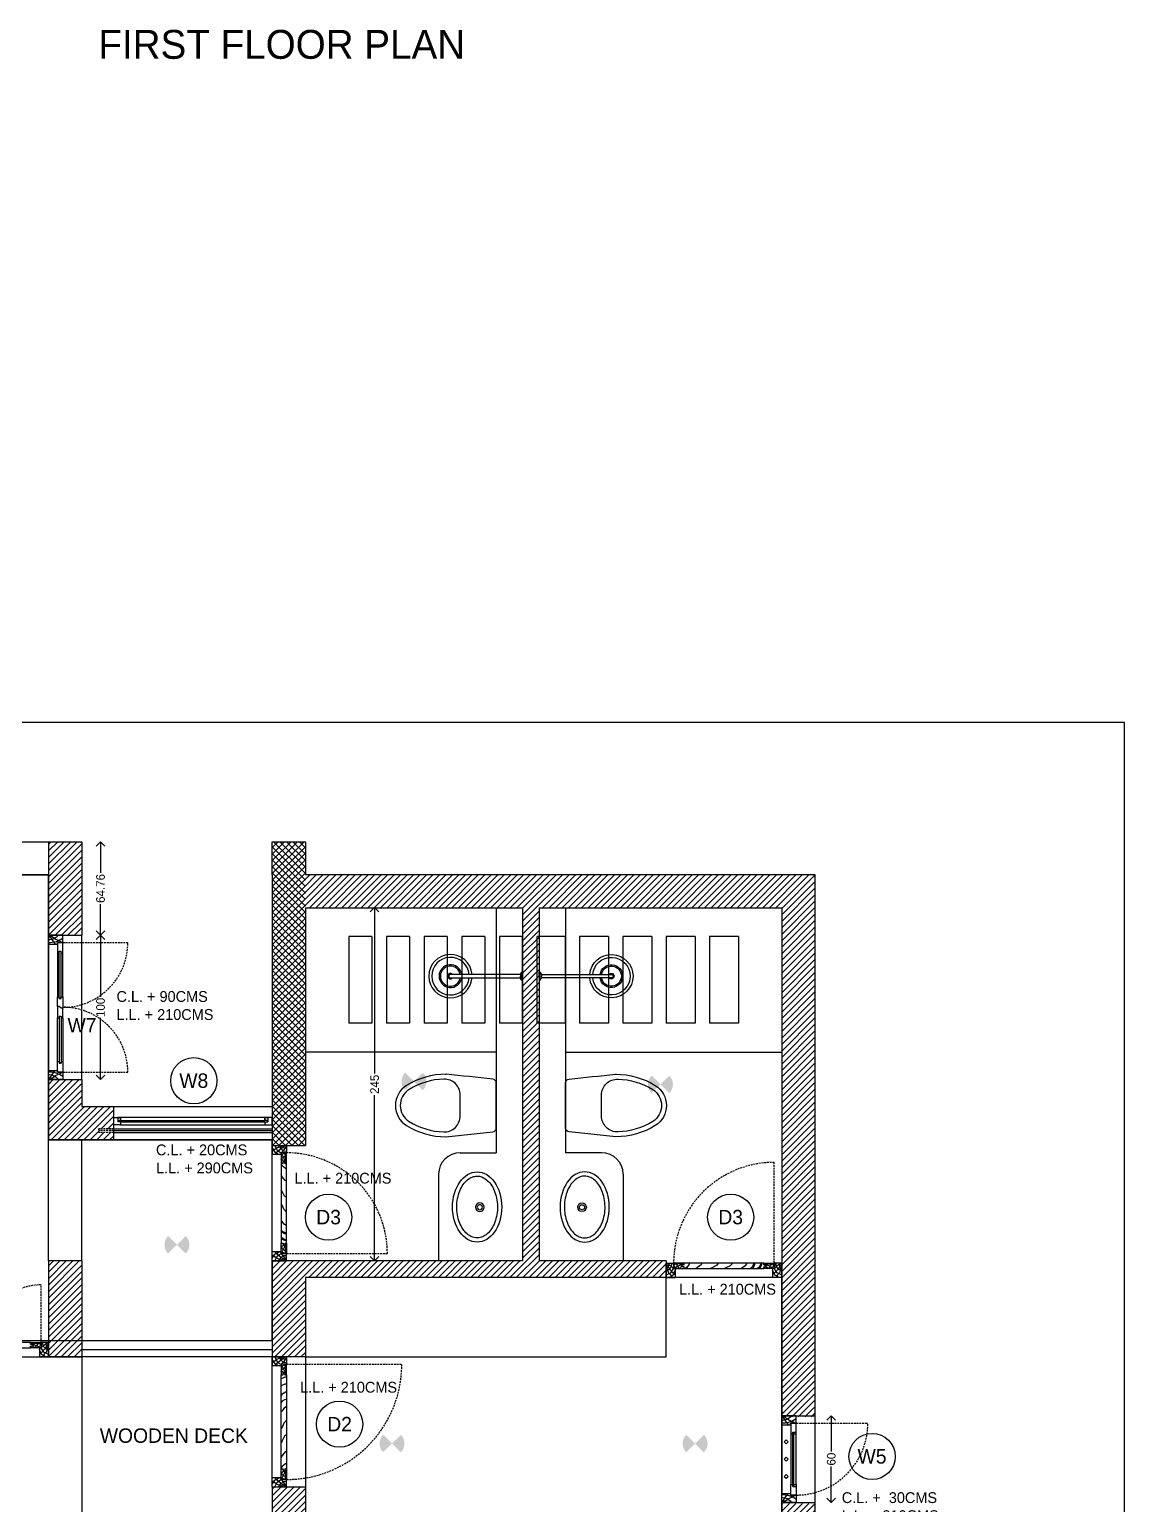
# Model space of a CAD drawing. Header units: metres. Extents: x -16 to 65907, y -5261 to 15511.
# Drawn here: x 18157 to 18916, y 5009 to 6031 of the extents above; entities that cross this region are included whole.
import ezdxf

# ---------------------------------------------------------------- set-up
doc = ezdxf.new("R2010")
doc.units = ezdxf.units.M
doc.header["$PDMODE"] = 67
doc.header["$PDSIZE"] = -5
doc.linetypes.add('DASHED', pattern=[19.05, 12.7, -6.35])
doc.layers.get('0').update_dxf_attribs({"color": 6})
for name, color, linetype in [('BC-CILL', 23, 'Continuous'), ('BC-DIMENSION', 8, 'Continuous'), ('BC-ELEC_FIT', 10, 'Continuous'), ('BC-FURNITURE', 5, 'Continuous'), ('BC-GREYCOLOR', 8, 'Continuous'), ('BC-HATCH', 8, 'Continuous'), ('BC-JOINERY', 93, 'Continuous'), ('BC-PLUMB-FIXTURE', 118, 'Continuous'), ('BC-TEXT', 7, 'Continuous'), ('BC-WALLS', 1, 'Continuous'), ('BC-WHITECOLOR', 7, 'Continuous')]:
    doc.layers.add(name, color=color, linetype=linetype)
doc.layers.get('BC-ELEC_FIT').off()
doc.styles.add('BC-1IN10-3', font='FreeSans.ttf', dxfattribs={"height": 6})
doc.styles.add('BC-1IN50-1', font='FreeSans.ttf', dxfattribs={"height": 10})
doc.styles.get("Standard").update_dxf_attribs({"font": 'FreeSans.ttf'})
doc.dimstyles.new('BC-1IN10-3', dxfattribs={"dimtxt": 6, "dimasz": 6, "dimexe": 0.18, "dimexo": 0.0625, "dimgap": 1, "dimtad": 0, "dimtoh": 1, "dimzin": 12, "dimdsep": 46, "dimtxsty": 'BC-1IN10-3', "dimblk": 'OPEN90', "dimcen": 0.09, "dimse1": 1, "dimse2": 1, "dimclrd": 256, "dimclre": 256, "dimclrt": 7, "dimadec": 0, "dimazin": 0, "dimtfac": 1, "dimtdec": 1, "dimtofl": 0, "dimtmove": 1, "dimatfit": 3, "dimldrblk": 'OPEN90', "dimfxl": 1, "dimtolj": 1, "dimtzin": 0, "dimlwd": -3, "dimarcsym": 0})
pattern_1 = [(45, (-1743.164, 7235.6938), (-2.24506403, 2.24506403), [])]

# ---------------------------------------------------------------- blocks, each defined once
blk = doc.blocks.new('BC-SHOWER')
for p in [(-12, -15), (12, -15)]:
    blk.add_line(p, (0, -15))
for points in [[(0, 0), (-30, 0)], [(0, 0), (30, 0)], [(-30, -4), (0, -4)], [(-28, -5), (0, -5)], [(30, -4), (0, -4)], [(28, -5), (0, -5)]]:
    blk.add_lwpolyline(points)
for points in [[(-30, 0), (-30, -4, 0.347987), (-29, -5), (-28, -5, 0.2725), (-12, -15, 6.671192)], [(30, 0), (30, -4, -0.347987), (29, -5), (28, -5, -0.2725), (12, -15, -6.671192)], [(-12, -15), (-12, -500, 1), (12, -500), (12, -15)]]:
    blk.add_lwpolyline(points, format="xyb")
for radius, start, end in [(150, 94.703, 85.297), (130, 95.4289, 84.5711), (79.1, 100.1897, 79.8103), (69.1, 100.1897, 79.8103), (19.1, 130.087, 49.9128)]:
    blk.add_arc((0, -500), radius, start, end)
blk = doc.blocks.new('BC-WC')
at = {"linetype": 'ByBlock'}
for points in [[(193.3, 400), (461.7, 520.1, -0.384412), (493.6, 509.8), (633.6, 267.3, -0.383904), (626.6, 234.6, -0.001434), (389.3, 62.9, -0.140641), (141, 0, -0.259738), (18, 73.6, -0.259738), (15.8, 216.9, -0.139471)], [(336.3, 332.2), (401.2, 219.9, -0.422961), (362, 81.9, -0.13189), (141.9, 30, -0.259738), (44, 88.6, -0.259738), (42.2, 202.7, -0.13189), (197.1, 367.3, -0.422961)]]:
    blk.add_lwpolyline(points, format="xyb", close=True, dxfattribs=at)
blk.add_arc((374.7, 83.2), 25, 299.83999, 305.7189, dxfattribs=at)
blk = doc.blocks.new('BC-WASH-COUNTER')
for radius in [2.5, 1.47]:
    blk.add_circle((20.09, 15.74), radius)
at = {"extrusion": (0, 0, -1)}
blk.add_ellipse((20.23, 14.18), major_axis=(-20.28, 0), ratio=0.7, start_param=3.141593, end_param=9.424778, dxfattribs=at)
blk.add_open_spline([(38.07, 14.18), (38.07, 13.26), (37.9, 12.33), (37.2, 10.48), (36.67, 9.56), (35.23, 7.8), (34.32, 6.96), (32.19, 5.44), (30.95, 4.77), (28.25, 3.65), (26.77, 3.21), (23.7, 2.6), (22.09, 2.44), (18.88, 2.41), (17.27, 2.54), (14.17, 3.08), (12.68, 3.5), (9.92, 4.56), (8.66, 5.22), (6.45, 6.7), (5.5, 7.53), (3.99, 9.27), (3.41, 10.18), (2.64, 12.03), (2.43, 12.95), (2.35, 14.81), (2.49, 15.74), (3.11, 17.58), (3.6, 18.51), (4.95, 20.28), (5.82, 21.14), (7.89, 22.69), (9.09, 23.39), (11.74, 24.56), (13.19, 25.03), (16.24, 25.69), (17.83, 25.88), (21.04, 25.98), (22.66, 25.88), (25.78, 25.4), (27.29, 25.01), (30.1, 24), (31.39, 23.37), (33.67, 21.93), (34.65, 21.12), (36.25, 19.39), (36.86, 18.48), (37.72, 16.65), (37.97, 15.72), (38.06, 14.59), (38.07, 14.39), (38.07, 14.18)], degree=3, knots=[0, 0, 0, 0, 0.25944, 0.25944, 0.518879, 0.518879, 0.778319, 0.778319, 1.037759, 1.037759, 1.297198, 1.297198, 1.556638, 1.556638, 1.816078, 1.816078, 2.075517, 2.075517, 2.334957, 2.334957, 2.594397, 2.594397, 2.853836, 2.853836, 3.113276, 3.113276, 3.372716, 3.372716, 3.632155, 3.632155, 3.891595, 3.891595, 4.151035, 4.151035, 4.410474, 4.410474, 4.669914, 4.669914, 4.929354, 4.929354, 5.188793, 5.188793, 5.448233, 5.448233, 5.707673, 5.707673, 5.967112, 5.967112, 6.226552, 6.226552, 6.283185, 6.283185, 6.283185, 6.283185])
blk = doc.blocks.new('BC-JN-FRAME-SIDE')
at = {"layer": 'BC-HATCH'}
for points in [[(0, -3.9), (-1.1, -2.3), (-2.7, -0.1), (-4.2, 3), (-5, 4.5)], [(0, -5), (-1.6, -3.7), (-4.4, -1.8), (-5.8, -0.7), (-6.2, -0.7)]]:
    blk.add_lwpolyline(points, dxfattribs=at)
for centre, radius, start, end in [((10.7, -4.4), 15.9, 143.8447, 182.1637), ((6, -5.2), 9.31, 129.9112, 178.7469), ((2.6, -5.7), 4.3, 128.027, 170.1852)]:
    blk.add_arc(centre, radius, start, end, dxfattribs=at)
at = {"layer": 'BC-JOINERY'}
for p, q in [((-6.2, -5), (-6.2, 1.2)), ((-6.2, 1.2), (-5, 1.2)), ((-5, 1.2), (-5, 5)), ((-5, 5), (0, 5)), ((0, 5), (0, -5)), ((0, -5), (-6.2, -5))]:
    blk.add_line(p, q, dxfattribs=at)
blk = doc.blocks.new('_OPEN90')
at = {"color": 0, "linetype": 'ByBlock'}
for p, q in [((0, 0), (-1, 0)), ((-0.5, 0.5), (0, 0)), ((0, 0), (-0.5, -0.5))]:
    blk.add_line(p, q, dxfattribs=at)
blk = doc.blocks.new('*D1788')
at = {"layer": 'BC-DIMENSION', "linetype": 'Continuous', "lineweight": -3}
for p, q in [((18206.3, 5462.2), (18206.3, 5446.6)), ((18206.3, 5409.4), (18206.3, 5425))]:
    blk.add_line(p, q, dxfattribs=at)
at = {"layer": 'Defpoints', "color": 0}
for p in [(18193.2, 5468.2), (18206.3, 5468.2), (18193.2, 5403.4)]:
    blk.add_point(p, dxfattribs=at)
at = {"layer": 'BC-DIMENSION', "lineweight": -3, "xscale": 6, "yscale": 6, "zscale": 6}
for p, rotation in [((18206.3, 5468.2), 90), ((18206.3, 5403.4), 270)]:
    blk.add_blockref('_OPEN90', p, dxfattribs=dict(at, rotation=rotation))
at = {"layer": 'BC-DIMENSION', "color": 7, "insert": (18206.3, 5435.8), "char_height": 6, "attachment_point": 5, "rotation": 90, "style": 'BC-1IN10-3'}
blk.add_mtext('\\A1;64.76', dxfattribs=at)
blk = doc.blocks.new('*D1789')
at = {"layer": 'BC-DIMENSION', "linetype": 'Continuous', "lineweight": -3}
for p, q in [((18206.3, 5397.4), (18206.3, 5360.7)), ((18206.3, 5309.4), (18206.3, 5346.2))]:
    blk.add_line(p, q, dxfattribs=at)
at = {"layer": 'Defpoints', "color": 0}
for p in [(18193.2, 5403.4), (18193.2, 5303.4), (18206.3, 5303.4)]:
    blk.add_point(p, dxfattribs=at)
at = {"layer": 'BC-DIMENSION', "lineweight": -3, "xscale": 6, "yscale": 6, "zscale": 6}
for p, rotation in [((18206.3, 5403.4), 90), ((18206.3, 5303.4), 270)]:
    blk.add_blockref('_OPEN90', p, dxfattribs=dict(at, rotation=rotation))
at = {"layer": 'BC-DIMENSION', "color": 7, "insert": (18206.3, 5353.4), "char_height": 6, "attachment_point": 5, "rotation": 90, "style": 'BC-1IN10-3'}
blk.add_mtext('\\A1;100', dxfattribs=at)
blk = doc.blocks.new('*D1794')
at = {"layer": 'BC-DIMENSION', "linetype": 'Continuous', "lineweight": -3}
for p, q in [((18396.2, 5416.5), (18396.2, 5307.7)), ((18396.2, 5183.8), (18396.2, 5292.6))]:
    blk.add_line(p, q, dxfattribs=at)
at = {"layer": 'Defpoints', "color": 0}
for p in [(18396.2, 5422.5), (18498.7, 5422.5), (18498.7, 5177.8)]:
    blk.add_point(p, dxfattribs=at)
at = {"layer": 'BC-DIMENSION', "lineweight": -3, "xscale": 6, "yscale": 6, "zscale": 6}
for p, rotation in [((18396.2, 5422.5), 90), ((18396.2, 5177.8), 270)]:
    blk.add_blockref('_OPEN90', p, dxfattribs=dict(at, rotation=rotation))
at = {"layer": 'BC-DIMENSION', "color": 7, "insert": (18396.2, 5300.1), "char_height": 6, "attachment_point": 5, "rotation": 90, "style": 'BC-1IN10-3'}
blk.add_mtext('\\A1;{245}', dxfattribs=at)
blk = doc.blocks.new('*D1802')
at = {"layer": 'BC-DIMENSION', "linetype": 'Continuous', "lineweight": -3}
for p, q in [((18712.6, 5064.5), (18712.6, 5045.7)), ((18712.6, 5016.5), (18712.6, 5035.3))]:
    blk.add_line(p, q, dxfattribs=at)
at = {"layer": 'Defpoints', "color": 0}
for p in [(18701.2, 5070.5), (18712.6, 5070.5), (18701.2, 5010.5)]:
    blk.add_point(p, dxfattribs=at)
at = {"layer": 'BC-DIMENSION', "lineweight": -3, "xscale": 6, "yscale": 6, "zscale": 6}
for p, rotation in [((18712.6, 5070.5), 90), ((18712.6, 5010.5), 270)]:
    blk.add_blockref('_OPEN90', p, dxfattribs=dict(at, rotation=rotation))
at = {"layer": 'BC-DIMENSION', "color": 7, "insert": (18712.6, 5040.5), "char_height": 6, "attachment_point": 5, "rotation": 90, "style": 'BC-1IN10-3'}
blk.add_mtext('\\A1;60', dxfattribs=at)
blk = doc.blocks.new('ele_ceiling_box')
at = {"layer": 'BC-WALLS'}
h = blk.add_hatch(color=256, dxfattribs=at)
edge = h.paths.add_edge_path()
edge.add_ellipse((0, 0), major_axis=(-6.11, 6.11), ratio=1, start_angle=179.7537, end_angle=269.2233)
edge.add_line((6.2, 6), (0, 0))
edge.add_line((0, 0), (6.1, -6.1))
edge = h.paths.add_edge_path()
edge.add_line((0, 0), (-6.1, 6.1))
edge.add_ellipse((0, 0), major_axis=(-6.11, 6.11), ratio=1, start_angle=359.7537, end_angle=449.2233)
edge.add_line((-6.2, -6), (0, 0))

msp = doc.modelspace()

# ---------------------------------------------------------------- hatches: boundary and pattern name
at = {"layer": 'BC-DIMENSION', "linetype": 'Continuous'}
h = msp.add_hatch(dxfattribs=at)
h.set_pattern_fill('ANSI31', color=256, style=0)
h.set_pattern_definition(pattern_1)
h.paths.add_polyline_path([(18701.213, 5069.766), (18701.213, 5445.478), (18348.213, 5445.478), (18348.213, 5422.478), (18498.713, 5422.478), (18498.713, 5177.766), (18325.213, 5177.766), (18325.213, 5111.266), (18348.213, 5111.266), (18348.213, 5166.266), (18598.213, 5166.266), (18598.213, 5177.766), (18510.213, 5177.766), (18510.213, 5422.478), (18678.213, 5422.478), (18678.213, 5069.766)])
h.paths.add_polyline_path([(18193.213, 5403.429), (18193.213, 5468.193), (18170.213, 5468.193), (18170.213, 5403.429), (18171.344, 5403.429), (18172.866, 5403.429), (18177.153, 5403.429), (18180.213, 5403.429)])
h.paths.add_polyline_path([(18215.213, 5269.363), (18215.213, 5284.666), (18193.213, 5284.666), (18193.213, 5303.429), (18170.213, 5303.429), (18170.213, 5261.666), (18215.213, 5261.666), (18215.213, 5266.676), (18205.213, 5266.676), (18205.213, 5269.363)])
h.paths.add_polyline_path([(18193.213, 5111.266), (18193.213, 5177.766), (18170.213, 5177.766), (18170.213, 5111.266)])
h.paths.add_polyline_path([(17862.213, 5122.766), (17862.213, 5177.766), (17862.213, 5303.429), (17839.213, 5303.429), (17839.213, 5111.266), (17862.213, 5111.266), (18079.27, 5111.266), (18079.27, 5122.766)])
h.paths.add_polyline_path([(17862.213, 5403.429), (17862.213, 5468.193), (17839.213, 5468.193), (17839.213, 5403.429)])
h = msp.add_hatch(dxfattribs=at)
h.set_pattern_fill('ANSI37', color=256, style=0)
h.set_pattern_definition([(45, (-1743.164, 7235.6938), (-2.24506403, 2.24506403), []), (135, (-1743.164, 7235.6938), (-2.24506403, -2.24506403), [])])
h.paths.add_polyline_path([(18348.213, 5257.766), (18348.213, 5468.193), (18325.213, 5468.193), (18325.213, 5257.766)])
h = msp.add_hatch(dxfattribs=at)
h.set_pattern_fill('ANSI31', color=256, style=0)
h.set_pattern_definition(pattern_1)
h.paths.add_polyline_path([(18701.213, 4694.646), (18701.213, 5009.766), (18688.213, 5009.766), (18685.153, 5009.766), (18680.866, 5009.766), (18679.344, 5009.766), (18678.213, 5009.766), (18678.213, 4694.646)])
h.paths.add_polyline_path([(18574.213, 4567.637), (18574.213, 4590.637), (18348.213, 4590.637), (18348.213, 5021.266), (18325.213, 5021.266), (18325.213, 4757.066), (18325.213, 4590.637), (18315.213, 4590.637), (18315.213, 4580.637), (18325.213, 4580.637), (18325.213, 4567.637)])
h.paths.add_polyline_path([(18225.213, 4580.637), (18225.213, 4590.637), (18044.213, 4590.637), (18044.213, 4567.637), (18215.213, 4567.637), (18215.213, 4580.637)])
h.paths.add_polyline_path([(18193.213, 4734.066), (18193.213, 4757.066), (18051.312, 4757.066), (18051.326, 4734.066)])
h.paths.add_polyline_path([(17862.213, 4857.066), (17862.213, 5011.266), (17849.213, 5011.266), (17846.153, 5011.266), (17841.866, 5011.266), (17840.344, 5011.266), (17839.213, 5011.266), (17839.213, 4857.066), (17842.274, 4857.066), (17846.561, 4857.066), (17848.083, 4857.066), (17849.213, 4857.066)])
h.paths.add_polyline_path([(17862.213, 4722.637), (17862.213, 4757.066), (17839.213, 4757.066), (17839.213, 4722.637)])

# ---------------------------------------------------------------- linework, layer by layer
for p, q in [((18480.496, 5422.478), (18480.496, 5252.766)), ((18528.43, 5422.478), (18528.43, 5252.766)), ((18480.496, 5322.478), (18348.213, 5322.478)), ((18528.43, 5322.478), (18678.213, 5322.478)), ((18455.496, 5252.766), (18480.496, 5252.766)), ((18553.43, 5252.766), (18528.43, 5252.766)), ((18440.496, 5237.766), (18440.496, 5177.766)), ((18568.43, 5237.766), (18568.43, 5177.766)), ((18348.213, 5177.766), (18348.213, 5177.766))]:
    msp.add_line(p, q)
for centre, start, end in [((18455.496, 5237.766), 90, 180), ((18553.43, 5237.766), 0, 90)]:
    msp.add_arc(centre, 15, start, end)
at = {"layer": 'BC-CILL'}
for p, q in [((17862.213, 5468.193), (18170.213, 5468.193)), ((17862.213, 5445.193), (18170.213, 5445.193)), ((18170.213, 5398.629), (18170.213, 5308.329)), ((18193.213, 5303.429), (18193.213, 5403.429)), ((18215.213, 5284.666), (18325.213, 5284.666)), ((18170.213, 5177.766), (18170.213, 5261.666)), ((18193.213, 5177.766), (18193.213, 5261.666)), ((18325.213, 5111.266), (18193.213, 5111.266))]:
    msp.add_line(p, q, dxfattribs=at)
at = {"layer": 'BC-CILL', "linetype": 'Continuous'}
msp.add_line((18701.213, 5070.476), (18701.213, 5010.476), dxfattribs=at)
at = {"layer": 'BC-FURNITURE'}
for p, q in [((18598.213, 5111.266), (18598.213, 5166.266)), ((18348.213, 5111.266), (18598.213, 5111.266))]:
    msp.add_line(p, q, dxfattribs=at)
at = {"layer": 'BC-GREYCOLOR', "linetype": 'DASHED', "ltscale": 0.1}
for p, q in [((18180.213, 5398.429), (18225.202, 5398.429)), ((18180.213, 5308.529), (18225.202, 5308.529)), ((18215.213, 5269.363), (18205.213, 5269.363)), ((18205.213, 5266.676), (18205.213, 5269.363)), ((18215.213, 5268.02), (18205.213, 5268.02)), ((18215.213, 5266.676), (18205.213, 5266.676)), ((18673.113, 5176.266), (18673.113, 5246.066)), ((18335.213, 5182.866), (18405.013, 5182.866)), ((18165.113, 5121.266), (18165.113, 5161.166)), ((18335.213, 5106.166), (18415.013, 5106.166)), ((18688.213, 5065.276), (18737.923, 5065.276))]:
    msp.add_line(p, q, dxfattribs=at)
at = {"layer": 'BC-GREYCOLOR', "ltscale": 0.1}
for p, q in [((18320.213, 5277.02), (18220.213, 5277.02)), ((18220.213, 5272.02), (18320.213, 5272.02))]:
    msp.add_line(p, q, dxfattribs=at)
at = {"layer": 'BC-GREYCOLOR', "linetype": 'DASHED', "ltscale": 0.1}
for centre, radius, start, end in [((18180.213, 5398.429), 44.989, 270, 0), ((18180.213, 5308.529), 44.989, 0, 90), ((18335.213, 5182.866), 69.8, 0, 93.079694), ((18673.113, 5176.266), 69.8, 90, 183.079694), ((18165.113, 5121.266), 39.9, 90, 180), ((18335.213, 5106.166), 79.8, 267.306537, 0), ((18688.228, 5065.269), 49.695, 265.654743, 0.007638)]:
    msp.add_arc(centre, radius, start, end, dxfattribs=at)
at = {"layer": 'BC-HATCH'}
for p, q in [((18378.213, 5402.478), (18378.213, 5342.478)), ((18394.313, 5402.478), (18378.213, 5402.478)), ((18394.313, 5402.478), (18394.313, 5342.478)), ((18404.313, 5402.478), (18404.313, 5342.478)), ((18420.413, 5402.478), (18404.313, 5402.478)), ((18420.413, 5402.478), (18420.413, 5342.478)), ((18430.413, 5402.478), (18430.413, 5342.478)), ((18446.513, 5402.478), (18430.413, 5402.478)), ((18446.513, 5402.478), (18446.513, 5342.478)), ((18456.513, 5402.478), (18456.513, 5342.478)), ((18472.613, 5402.478), (18456.513, 5402.478)), ((18472.613, 5402.478), (18472.613, 5342.478)), ((18482.613, 5402.478), (18482.613, 5342.478)), ((18498.713, 5402.478), (18482.613, 5402.478)), ((18498.713, 5342.478), (18498.713, 5402.478)), ((18508.713, 5342.478), (18508.713, 5402.478)), ((18528.213, 5402.478), (18508.713, 5402.478)), ((18528.213, 5402.478), (18528.213, 5342.478)), ((18538.213, 5402.478), (18538.213, 5342.478)), ((18558.213, 5402.478), (18538.213, 5402.478)), ((18558.213, 5402.478), (18558.213, 5342.478)), ((18568.213, 5402.478), (18568.213, 5342.478)), ((18588.213, 5402.478), (18568.213, 5402.478)), ((18588.213, 5402.478), (18588.213, 5342.478)), ((18598.213, 5402.478), (18598.213, 5342.478)), ((18618.213, 5402.478), (18598.213, 5402.478)), ((18618.213, 5402.478), (18618.213, 5342.478)), ((18648.213, 5402.478), (18628.213, 5402.478)), ((18628.213, 5402.478), (18628.213, 5342.478)), ((18648.213, 5402.478), (18648.213, 5342.478)), ((18394.313, 5342.478), (18378.213, 5342.478)), ((18420.413, 5342.478), (18404.313, 5342.478)), ((18446.513, 5342.478), (18430.413, 5342.478)), ((18472.613, 5342.478), (18456.513, 5342.478)), ((18498.713, 5342.478), (18482.613, 5342.478)), ((18528.213, 5342.478), (18508.713, 5342.478)), ((18558.213, 5342.478), (18538.213, 5342.478)), ((18588.213, 5342.478), (18568.213, 5342.478)), ((18618.213, 5342.478), (18598.213, 5342.478)), ((18648.213, 5342.478), (18628.213, 5342.478))]:
    msp.add_line(p, q, dxfattribs=at)
for points in [[(18332.283, 5257.766), (18331.627, 5257.288), (18328.56, 5256.183), (18327.04, 5254.884), (18325.88, 5254.111), (18325.213, 5253.865)], [(18325.213, 5255.975), (18325.465, 5255.575), (18326.957, 5253.033), (18328.311, 5252.564), (18329.412, 5251.845), (18330.266, 5251.516)], [(18326.935, 5257.766), (18327.814, 5256.266), (18328.56, 5254.553), (18330.273, 5253.337), (18331.413, 5252.766)], [(18334.286, 5257.766), (18333.505, 5257.04), (18330.66, 5254.967), (18328.007, 5252.674), (18327.283, 5251.516)], [(18329.897, 5257.766), (18330.079, 5257.15), (18331.319, 5255.448), (18332.708, 5254.078), (18334.694, 5253.917), (18335.213, 5253.766)], [(18335.213, 5257.482), (18334.638, 5256.736), (18333.284, 5254.663), (18331.413, 5252.766), (18331.161, 5251.516)], [(18335.213, 5255.927), (18334.611, 5255.852), (18333.284, 5256.211), (18332.041, 5256.598), (18331.463, 5257.766)], [(18331.463, 5250.956), (18331.966, 5251.443), (18333.281, 5252.207), (18334.695, 5252.666)], [(18335.213, 5246.675), (18334.936, 5247.327), (18334.54, 5249.703), (18334.286, 5251.981), (18333.965, 5252.666)], [(18335.213, 5245.564), (18334.597, 5246.548), (18333.451, 5248.529), (18332.376, 5250.821), (18331.463, 5251.66)], [(18331.463, 5247.782), (18331.994, 5249.01), (18333.607, 5250.128), (18334.526, 5250.679), (18335.213, 5250.864)], [(18333.273, 5246.616), (18332.418, 5247.581), (18331.463, 5248.184)], [(18335.213, 5241.539), (18334.549, 5241.794), (18332.175, 5243.564), (18331.463, 5244.521)], [(18332.442, 5245.366), (18332.713, 5245.894)], [(18333.084, 5246.616), (18333.239, 5246.916), (18334.738, 5248.119), (18335.213, 5248.284)], [(18335.213, 5246.379), (18334.455, 5246.025), (18333.963, 5245.401)], [(18334.421, 5245.366), (18333.963, 5245.851)], [(18335.213, 5233.089), (18334.118, 5233.548), (18332.304, 5235.75), (18331.463, 5237.432)], [(18335.213, 5221.698), (18333.729, 5222.755), (18332.218, 5225.777), (18331.463, 5226.973)], [(18335.213, 5211.652), (18333.384, 5213.56), (18332.261, 5216.021), (18331.463, 5217.357)], [(18335.213, 5201.985), (18333.427, 5203.155), (18331.786, 5205.271), (18331.463, 5205.883)], [(18335.213, 5197.317), (18333.767, 5197.575), (18332.137, 5198.459), (18331.463, 5199.428)], [(18335.213, 5196.533), (18333.905, 5196.651), (18331.971, 5197.618), (18331.463, 5198.038)], [(18335.213, 5191.904), (18334.463, 5192.147), (18332.218, 5193.485), (18331.463, 5194.917)], [(18335.213, 5191.671), (18333.863, 5191.823), (18331.463, 5192.836)], [(18325.213, 5179.556), (18325.465, 5179.956), (18326.957, 5182.498), (18328.311, 5182.967), (18329.412, 5183.687), (18330.266, 5184.016)], [(18332.283, 5177.766), (18331.627, 5178.243), (18328.56, 5179.348), (18327.04, 5180.647), (18325.88, 5181.42), (18325.213, 5181.666)], [(18326.935, 5177.766), (18327.814, 5179.265), (18328.56, 5180.978), (18330.273, 5182.194), (18331.413, 5182.766)], [(18334.286, 5177.766), (18333.505, 5178.491), (18330.66, 5180.564), (18328.007, 5182.857), (18327.283, 5184.016)], [(18329.897, 5177.766), (18330.079, 5178.381), (18331.319, 5180.083), (18332.708, 5181.453), (18334.694, 5181.614), (18335.213, 5181.765)], [(18335.213, 5178.049), (18334.638, 5178.795), (18333.284, 5180.868), (18331.413, 5182.766), (18331.161, 5184.016)], [(18335.213, 5189.967), (18334.597, 5188.983), (18333.451, 5187.002), (18332.376, 5184.71), (18331.463, 5183.871)], [(18333.273, 5188.916), (18332.418, 5187.95), (18331.463, 5187.347)], [(18331.463, 5187.749), (18331.994, 5186.521), (18333.607, 5185.403), (18334.526, 5184.852), (18335.213, 5184.667)], [(18331.463, 5184.575), (18331.966, 5184.088), (18333.281, 5183.324), (18334.695, 5182.866)], [(18332.442, 5190.166), (18332.713, 5189.638)], [(18333.084, 5188.916), (18333.239, 5188.615), (18334.738, 5187.412), (18335.213, 5187.247)], [(18334.421, 5190.166), (18333.963, 5189.68)], [(18335.213, 5189.152), (18334.455, 5189.506), (18333.963, 5190.13)], [(18335.213, 5188.856), (18334.936, 5188.204), (18334.54, 5185.828), (18334.286, 5183.55), (18333.965, 5182.866)], [(18335.213, 5179.604), (18334.611, 5179.68), (18333.284, 5179.32), (18332.041, 5178.934), (18331.463, 5177.766)], [(18600.052, 5176.266), (18600.127, 5175.663), (18599.768, 5174.337), (18599.381, 5173.093), (18598.213, 5172.516)], [(18598.213, 5170.949), (18598.829, 5171.132), (18600.531, 5172.371), (18601.9, 5173.76), (18602.061, 5175.746), (18602.213, 5176.266)], [(18598.213, 5175.338), (18598.939, 5174.558), (18601.011, 5171.712), (18603.305, 5169.059), (18604.463, 5168.335)], [(18598.213, 5173.335), (18598.691, 5172.679), (18599.796, 5169.612), (18601.094, 5168.092), (18601.868, 5166.932), (18602.113, 5166.266)], [(18598.213, 5167.988), (18599.713, 5168.866), (18601.426, 5169.612), (18602.642, 5171.325), (18603.213, 5172.466)], [(18598.496, 5176.266), (18599.243, 5175.691), (18601.315, 5174.337), (18603.213, 5172.466), (18604.463, 5172.213)], [(18600.004, 5166.266), (18600.404, 5166.517), (18602.946, 5168.009), (18603.415, 5169.363), (18604.134, 5170.465), (18604.463, 5171.318)], [(18609.304, 5176.266), (18608.652, 5175.989), (18606.276, 5175.593), (18603.998, 5175.338), (18603.313, 5175.017)], [(18605.023, 5172.516), (18604.536, 5173.018), (18603.772, 5174.334), (18603.313, 5175.748)], [(18610.415, 5176.266), (18609.43, 5175.649), (18607.45, 5174.503), (18605.158, 5173.428), (18604.318, 5172.516)], [(18608.197, 5172.516), (18606.969, 5173.046), (18605.851, 5174.659), (18605.299, 5175.578), (18605.115, 5176.266)], [(18609.363, 5174.137), (18609.062, 5174.291), (18607.86, 5175.791), (18607.694, 5176.266)], [(18609.363, 5174.325), (18608.398, 5173.471), (18607.795, 5172.516)], [(18609.6, 5176.266), (18609.954, 5175.508), (18610.578, 5175.016)], [(18610.613, 5173.494), (18610.085, 5173.766)], [(18610.613, 5175.473), (18610.127, 5175.016)], [(18614.44, 5176.266), (18614.185, 5175.602), (18612.415, 5173.227), (18611.458, 5172.516)], [(18622.89, 5176.266), (18622.43, 5175.17), (18620.229, 5173.357), (18618.546, 5172.516)], [(18634.281, 5176.266), (18633.223, 5174.781), (18630.201, 5173.27), (18629.006, 5172.516)], [(18644.327, 5176.266), (18642.419, 5174.436), (18639.958, 5173.314), (18638.622, 5172.516)], [(18653.994, 5176.266), (18652.823, 5174.479), (18650.708, 5172.839), (18650.096, 5172.516)], [(18658.662, 5176.266), (18658.404, 5174.819), (18657.52, 5173.189), (18656.55, 5172.516)], [(18659.446, 5176.266), (18659.327, 5174.958), (18658.36, 5173.023), (18657.941, 5172.516)], [(18664.075, 5176.266), (18663.832, 5175.515), (18662.494, 5173.27), (18661.062, 5172.516)], [(18664.308, 5176.266), (18664.156, 5174.916), (18663.143, 5172.516)], [(18665.813, 5175.473), (18666.299, 5175.016)], [(18665.813, 5173.494), (18666.341, 5173.766)], [(18666.826, 5176.266), (18666.473, 5175.508), (18665.849, 5175.016)], [(18666.012, 5176.266), (18666.996, 5175.649), (18668.977, 5174.503), (18671.268, 5173.428), (18672.108, 5172.516)], [(18667.063, 5174.137), (18667.364, 5174.291), (18668.566, 5175.791), (18668.732, 5176.266)], [(18667.063, 5174.325), (18668.029, 5173.471), (18668.631, 5172.516)], [(18667.123, 5176.266), (18667.774, 5175.989), (18670.151, 5175.593), (18672.428, 5175.338), (18673.113, 5175.017)], [(18668.229, 5172.516), (18669.458, 5173.046), (18670.575, 5174.659), (18671.127, 5175.578), (18671.311, 5176.266)], [(18671.403, 5172.516), (18671.891, 5173.018), (18672.655, 5174.334), (18673.113, 5175.748)], [(18677.93, 5176.266), (18677.183, 5175.691), (18675.111, 5174.337), (18673.213, 5172.466), (18671.963, 5172.213)], [(18678.213, 5175.338), (18677.487, 5174.558), (18675.415, 5171.712), (18673.122, 5169.059), (18671.963, 5168.335)], [(18676.423, 5166.266), (18676.023, 5166.517), (18673.481, 5168.009), (18673.011, 5169.363), (18672.292, 5170.465), (18671.963, 5171.318)], [(18678.213, 5167.988), (18676.714, 5168.866), (18675.001, 5169.612), (18673.785, 5171.325), (18673.213, 5172.466)], [(18678.213, 5170.949), (18677.598, 5171.132), (18675.895, 5172.371), (18674.526, 5173.76), (18674.365, 5175.746), (18674.214, 5176.266)], [(18678.213, 5173.335), (18677.736, 5172.679), (18676.631, 5169.612), (18675.332, 5168.092), (18674.559, 5166.932), (18674.313, 5166.266)], [(18676.375, 5176.266), (18676.299, 5175.663), (18676.658, 5174.337), (18677.045, 5173.093), (18678.213, 5172.516)], [(18157.813, 5120.473), (18158.299, 5120.016)], [(18158.826, 5121.266), (18158.473, 5120.508), (18157.849, 5120.016)], [(18158.012, 5121.266), (18158.996, 5120.649), (18160.977, 5119.503), (18163.268, 5118.428), (18164.108, 5117.516)], [(18159.063, 5119.137), (18159.364, 5119.291), (18160.566, 5120.791), (18160.732, 5121.266)], [(18159.063, 5119.325), (18160.029, 5118.471), (18160.631, 5117.516)], [(18159.123, 5121.266), (18159.774, 5120.989), (18162.151, 5120.593), (18164.428, 5120.338), (18165.113, 5120.017)], [(18160.229, 5117.516), (18161.458, 5118.046), (18162.575, 5119.659), (18163.127, 5120.578), (18163.311, 5121.266)], [(18163.403, 5117.516), (18163.891, 5118.018), (18164.655, 5119.334), (18165.113, 5120.748)], [(18169.93, 5121.266), (18169.183, 5120.691), (18167.111, 5119.337), (18165.213, 5117.466), (18163.963, 5117.213)], [(18170.213, 5120.338), (18169.487, 5119.558), (18167.415, 5116.712), (18165.122, 5114.059), (18163.963, 5113.335)], [(18170.213, 5115.949), (18169.598, 5116.132), (18167.895, 5117.371), (18166.526, 5118.76), (18166.365, 5120.746), (18166.214, 5121.266)], [(18168.375, 5121.266), (18168.299, 5120.663), (18168.658, 5119.337), (18169.045, 5118.093), (18170.213, 5117.516)], [(18157.813, 5118.494), (18158.341, 5118.766)], [(18168.423, 5111.266), (18168.023, 5111.517), (18165.481, 5113.009), (18165.011, 5114.363), (18164.292, 5115.465), (18163.963, 5116.318)], [(18170.213, 5112.988), (18168.714, 5113.866), (18167.001, 5114.612), (18165.785, 5116.325), (18165.213, 5117.466)], [(18170.213, 5118.335), (18169.736, 5117.679), (18168.631, 5114.612), (18167.332, 5113.092), (18166.559, 5111.932), (18166.313, 5111.266)], [(18332.283, 5111.266), (18331.627, 5110.788), (18328.56, 5109.683), (18327.04, 5108.384), (18325.88, 5107.611), (18325.213, 5107.365)], [(18325.213, 5109.475), (18325.465, 5109.075), (18326.957, 5106.533), (18328.311, 5106.064), (18329.412, 5105.345), (18330.266, 5105.016)], [(18326.935, 5111.266), (18327.814, 5109.766), (18328.56, 5108.053), (18330.273, 5106.837), (18331.413, 5106.266)], [(18334.286, 5111.266), (18333.505, 5110.54), (18330.66, 5108.467), (18328.007, 5106.174), (18327.283, 5105.016)], [(18329.897, 5111.266), (18330.079, 5110.65), (18331.319, 5108.948), (18332.708, 5107.578), (18334.694, 5107.417), (18335.213, 5107.266)], [(18335.213, 5110.982), (18334.638, 5110.236), (18333.284, 5108.163), (18331.413, 5106.266), (18331.161, 5105.016)], [(18335.213, 5109.427), (18334.611, 5109.352), (18333.284, 5109.711), (18332.041, 5110.098), (18331.463, 5111.266)], [(18331.463, 5104.456), (18331.966, 5104.943), (18333.281, 5105.707), (18334.695, 5106.166)], [(18335.213, 5099.064), (18334.597, 5100.048), (18333.451, 5102.029), (18332.376, 5104.321), (18331.463, 5105.16)], [(18331.463, 5101.282), (18331.994, 5102.51), (18333.607, 5103.628), (18334.526, 5104.179), (18335.213, 5104.364)], [(18333.273, 5100.116), (18332.418, 5101.081), (18331.463, 5101.684)], [(18332.442, 5098.866), (18332.713, 5099.394)], [(18333.084, 5100.116), (18333.239, 5100.416), (18334.738, 5101.619), (18335.213, 5101.784)], [(18335.213, 5099.879), (18334.455, 5099.525), (18333.963, 5098.901)], [(18334.421, 5098.866), (18333.963, 5099.351)], [(18335.213, 5100.175), (18334.936, 5100.827), (18334.54, 5103.203), (18334.286, 5105.481), (18333.965, 5106.166)], [(18335.213, 5097.36), (18333.863, 5097.208), (18331.463, 5096.195)], [(18335.213, 5092.498), (18333.905, 5092.38), (18331.971, 5091.413), (18331.463, 5090.993)], [(18335.213, 5087.127), (18334.463, 5086.884), (18332.218, 5085.546), (18331.463, 5084.114)], [(18335.213, 5081.714), (18333.767, 5081.456), (18332.137, 5080.572), (18331.463, 5079.603)], [(18335.213, 5077.046), (18333.427, 5075.876), (18331.786, 5073.76), (18331.463, 5073.148)], [(18335.213, 5067.379), (18333.384, 5065.471), (18332.261, 5063.01), (18331.463, 5061.674)], [(18335.213, 5057.333), (18333.729, 5056.276), (18332.218, 5053.254), (18331.463, 5052.058)], [(18335.213, 5045.942), (18334.118, 5045.483), (18332.304, 5043.281), (18331.463, 5041.599)], [(18335.213, 5037.492), (18334.549, 5037.237), (18332.175, 5035.467), (18331.463, 5034.51)], [(18325.213, 5023.056), (18325.465, 5023.456), (18326.957, 5025.998), (18328.311, 5026.467), (18329.412, 5027.187), (18330.266, 5027.516)], [(18334.286, 5021.266), (18333.505, 5021.991), (18330.66, 5024.064), (18328.007, 5026.357), (18327.283, 5027.516)], [(18335.213, 5021.549), (18334.638, 5022.295), (18333.284, 5024.368), (18331.413, 5026.266), (18331.161, 5027.516)], [(18335.213, 5033.467), (18334.597, 5032.483), (18333.451, 5030.502), (18332.376, 5028.21), (18331.463, 5027.371)], [(18333.273, 5032.416), (18332.418, 5031.45), (18331.463, 5030.847)], [(18331.463, 5031.249), (18331.994, 5030.021), (18333.607, 5028.903), (18334.526, 5028.352), (18335.213, 5028.167)], [(18331.463, 5028.075), (18331.966, 5027.588), (18333.281, 5026.824), (18334.695, 5026.366)], [(18332.442, 5033.666), (18332.713, 5033.138)], [(18333.084, 5032.416), (18333.239, 5032.115), (18334.738, 5030.912), (18335.213, 5030.747)], [(18334.421, 5033.666), (18333.963, 5033.18)], [(18335.213, 5032.652), (18334.455, 5033.006), (18333.963, 5033.63)], [(18335.213, 5032.356), (18334.936, 5031.704), (18334.54, 5029.328), (18334.286, 5027.05), (18333.965, 5026.366)], [(18332.283, 5021.266), (18331.627, 5021.743), (18328.56, 5022.848), (18327.04, 5024.147), (18325.88, 5024.92), (18325.213, 5025.166)], [(18326.935, 5021.266), (18327.814, 5022.765), (18328.56, 5024.478), (18330.273, 5025.694), (18331.413, 5026.266)], [(18329.897, 5021.266), (18330.079, 5021.881), (18331.319, 5023.583), (18332.708, 5024.953), (18334.694, 5025.114), (18335.213, 5025.265)], [(18335.213, 5023.104), (18334.611, 5023.18), (18333.284, 5022.82), (18332.041, 5022.434), (18331.463, 5021.266)]]:
    msp.add_lwpolyline(points, dxfattribs=at)
at = {"layer": 'BC-JOINERY'}
for p, q in [((18177.713, 5392.279), (18178.963, 5392.279)), ((18178.963, 5392.029), (18177.713, 5392.029)), ((18178.963, 5359.767), (18177.713, 5359.767)), ((18177.713, 5359.517), (18178.963, 5359.517)), ((18177.713, 5347.417), (18178.963, 5347.417)), ((18178.963, 5347.167), (18177.713, 5347.167)), ((18178.963, 5314.929), (18177.713, 5314.929)), ((18177.713, 5314.679), (18178.963, 5314.679)), ((18325.213, 5257.766), (18335.213, 5257.766)), ((18325.213, 5257.766), (18325.213, 5251.516)), ((18331.413, 5252.766), (18331.413, 5251.516)), ((18335.213, 5252.766), (18331.413, 5252.766)), ((18335.213, 5257.766), (18335.213, 5252.766)), ((18331.413, 5251.516), (18325.213, 5251.516)), ((18331.463, 5245.366), (18331.463, 5190.166)), ((18332.713, 5245.366), (18332.713, 5246.616)), ((18332.713, 5246.616), (18333.963, 5246.616)), ((18333.963, 5245.366), (18333.963, 5246.616)), ((18335.213, 5190.166), (18335.213, 5245.366)), ((18331.413, 5184.016), (18325.213, 5184.016)), ((18325.213, 5177.766), (18325.213, 5184.016)), ((18331.413, 5182.766), (18331.413, 5184.016)), ((18335.213, 5182.766), (18331.413, 5182.766)), ((18332.713, 5190.166), (18332.713, 5188.916)), ((18332.713, 5188.916), (18333.963, 5188.916)), ((18333.963, 5190.166), (18333.963, 5188.916)), ((18335.213, 5177.766), (18335.213, 5182.766)), ((18325.213, 5177.766), (18335.213, 5177.766)), ((18598.213, 5166.266), (18598.213, 5176.266)), ((18598.213, 5176.266), (18603.213, 5176.266)), ((18603.213, 5176.266), (18603.213, 5172.466)), ((18603.213, 5172.466), (18604.463, 5172.466)), ((18604.463, 5172.466), (18604.463, 5166.266)), ((18610.613, 5175.016), (18609.363, 5175.016)), ((18609.363, 5173.766), (18609.363, 5175.016)), ((18610.613, 5173.766), (18609.363, 5173.766)), ((18665.813, 5176.266), (18610.613, 5176.266)), ((18610.613, 5172.516), (18665.813, 5172.516)), ((18665.813, 5175.016), (18667.063, 5175.016)), ((18665.813, 5173.766), (18667.063, 5173.766)), ((18667.063, 5173.766), (18667.063, 5175.016)), ((18671.963, 5172.466), (18671.963, 5166.266)), ((18673.213, 5172.466), (18671.963, 5172.466)), ((18678.213, 5176.266), (18673.213, 5176.266)), ((18673.213, 5176.266), (18673.213, 5172.466)), ((18678.213, 5166.266), (18678.213, 5176.266)), ((18598.213, 5166.266), (18604.463, 5166.266)), ((18678.213, 5166.266), (18671.963, 5166.266)), ((18157.813, 5121.266), (18092.613, 5121.266)), ((18157.813, 5120.016), (18159.063, 5120.016)), ((18159.063, 5118.766), (18159.063, 5120.016)), ((18170.213, 5121.266), (18165.213, 5121.266)), ((18165.213, 5121.266), (18165.213, 5117.466)), ((18170.213, 5111.266), (18170.213, 5121.266)), ((18092.613, 5117.516), (18157.813, 5117.516)), ((18157.813, 5118.766), (18159.063, 5118.766)), ((18163.963, 5117.466), (18163.963, 5111.266)), ((18165.213, 5117.466), (18163.963, 5117.466)), ((18170.213, 5111.266), (18163.963, 5111.266)), ((18325.213, 5111.266), (18335.213, 5111.266)), ((18325.213, 5111.266), (18325.213, 5105.016)), ((18335.213, 5111.266), (18335.213, 5106.266)), ((18331.413, 5105.016), (18325.213, 5105.016)), ((18331.413, 5106.266), (18331.413, 5105.016)), ((18335.213, 5106.266), (18331.413, 5106.266)), ((18331.463, 5033.666), (18331.463, 5098.866)), ((18332.713, 5098.866), (18332.713, 5100.116)), ((18332.713, 5100.116), (18333.963, 5100.116)), ((18333.963, 5098.866), (18333.963, 5100.116)), ((18335.213, 5098.866), (18335.213, 5033.666)), ((18686.038, 5059.226), (18686.638, 5059.226)), ((18686.638, 5058.976), (18686.038, 5058.976)), ((18686.638, 5059.226), (18688.213, 5059.226)), ((18331.413, 5027.516), (18325.213, 5027.516)), ((18325.213, 5021.266), (18325.213, 5027.516)), ((18331.413, 5026.266), (18331.413, 5027.516)), ((18332.713, 5033.666), (18332.713, 5032.416)), ((18332.713, 5032.416), (18333.963, 5032.416)), ((18333.963, 5033.666), (18333.963, 5032.416)), ((18325.213, 5021.266), (18335.213, 5021.266)), ((18335.213, 5026.266), (18331.413, 5026.266)), ((18335.213, 5021.266), (18335.213, 5026.266)), ((18686.638, 5021.876), (18686.038, 5021.876)), ((18686.038, 5021.626), (18686.638, 5021.626)), ((18686.638, 5021.626), (18688.213, 5021.626))]:
    msp.add_line(p, q, dxfattribs=at)
for points in [[(18178.963, 5391.029), (18180.213, 5391.029), (18180.213, 5398.329), (18176.463, 5398.329), (18176.463, 5391.029), (18177.713, 5391.029)], [(18176.463, 5354.104), (18176.463, 5360.767), (18177.713, 5360.767)], [(18178.963, 5360.767), (18179.032, 5360.767), (18179.426, 5360.767), (18180.213, 5360.767), (18180.213, 5352.854)], [(18178.963, 5346.167), (18180.213, 5346.167), (18180.213, 5352.854), (18178.963, 5352.854), (18177.713, 5354.104), (18176.463, 5354.104)], [(18176.463, 5354.104), (18176.463, 5346.167), (18177.713, 5346.167)], [(18178.963, 5315.929), (18180.213, 5315.929), (18180.213, 5308.629), (18176.463, 5308.629), (18176.463, 5315.929), (18177.713, 5315.929)], [(18333.963, 5245.366), (18335.213, 5245.366), (18335.213, 5252.666), (18331.463, 5252.666), (18331.463, 5245.366), (18332.713, 5245.366)], [(18333.963, 5190.166), (18335.213, 5190.166), (18335.213, 5182.866), (18331.463, 5182.866), (18331.463, 5190.166), (18332.713, 5190.166)], [(18610.613, 5175.016), (18610.613, 5176.266), (18603.313, 5176.266), (18603.313, 5172.516), (18610.613, 5172.516), (18610.613, 5173.766)], [(18665.813, 5175.016), (18665.813, 5176.266), (18673.113, 5176.266), (18673.113, 5172.516), (18665.813, 5172.516), (18665.813, 5173.766)], [(18157.813, 5120.016), (18157.813, 5121.266), (18165.113, 5121.266), (18165.113, 5117.516), (18157.813, 5117.516), (18157.813, 5118.766)], [(18333.963, 5098.866), (18335.213, 5098.866), (18335.213, 5106.166), (18331.463, 5106.166), (18331.463, 5098.866), (18332.713, 5098.866)], [(18686.638, 5057.976), (18688.213, 5057.976), (18688.213, 5065.276), (18684.463, 5065.276), (18684.463, 5057.976), (18686.038, 5057.976)], [(18333.963, 5033.666), (18335.213, 5033.666), (18335.213, 5026.366), (18331.463, 5026.366), (18331.463, 5033.666), (18332.713, 5033.666)], [(18686.638, 5022.876), (18688.213, 5022.876), (18688.213, 5015.576), (18684.463, 5015.576), (18684.463, 5022.876), (18686.038, 5022.876)]]:
    msp.add_lwpolyline(points, dxfattribs=at)
at = {"layer": 'BC-TEXT', "linetype": 'Continuous'}
msp.add_line((18215.213, 5261.666), (18325.213, 5261.666), dxfattribs=at)
at = {"layer": 'BC-TEXT'}
for points in [[(18170.213, 5445.193), (17862.213, 5445.193), (17862.213, 5122.766), (18325.213, 5122.766), (18325.213, 5261.666), (18170.213, 5261.666)], [(18348.213, 5166.266), (18348.213, 4590.637), (18678.213, 4590.637), (18678.213, 5166.266)], [(17862.213, 5111.266), (18193.213, 5111.266), (18193.213, 4757.066), (18051.312, 4757.066), (18051.312, 4590.637), (17862.213, 4590.641)]]:
    msp.add_lwpolyline(points, close=True, dxfattribs=at)
at = {"layer": 'BC-TEXT', "linetype": 'Continuous'}
for centre in [(18270.895, 5302.597), (18364.283, 5208.07), (18642.873, 5208.07), (18371.909, 5064.724), (18740.838, 5042.321)]:
    msp.add_circle(centre, 16, dxfattribs=at)
at = {"layer": 'BC-WALLS'}
for p, q in [((18170.213, 5468.193), (18170.213, 5403.429)), ((18170.213, 5468.193), (18193.213, 5468.193)), ((18193.213, 5468.193), (18193.213, 5403.429)), ((18325.213, 5468.193), (18348.213, 5468.193)), ((18325.213, 5445.193), (18325.213, 5468.193)), ((18348.213, 5468.193), (18348.213, 5445.478)), ((18325.213, 5445.193), (18325.213, 5257.766)), ((18348.213, 5445.478), (18701.213, 5445.478)), ((18701.213, 5445.478), (18701.213, 5070.476)), ((18348.213, 5422.478), (18498.713, 5422.478)), ((18348.213, 5422.478), (18348.213, 5257.766)), ((18498.713, 5422.478), (18498.713, 5177.766)), ((18510.213, 5422.478), (18510.213, 5177.766)), ((18510.213, 5422.478), (18678.213, 5422.478)), ((18678.213, 5422.478), (18678.213, 5070.476)), ((18170.213, 5403.429), (18193.213, 5403.429)), ((18170.213, 5303.429), (18170.213, 5261.666)), ((18170.213, 5303.429), (18193.213, 5303.429)), ((18193.213, 5303.429), (18193.213, 5284.666)), ((18193.213, 5284.666), (18215.213, 5284.666)), ((18215.213, 5284.666), (18215.213, 5261.666)), ((18170.213, 5261.666), (18215.213, 5261.666)), ((18325.213, 5257.766), (18348.213, 5257.766)), ((18325.213, 5252.766), (18325.213, 5252.766)), ((18193.213, 5177.766), (18170.213, 5177.766)), ((18170.213, 5177.766), (18170.213, 5111.266)), ((18193.213, 5177.766), (18193.213, 5111.266)), ((18325.213, 5177.766), (18325.213, 5111.266)), ((18498.713, 5177.766), (18325.213, 5177.766)), ((18598.213, 5177.766), (18510.213, 5177.766)), ((18598.213, 5177.766), (18598.213, 5166.266)), ((18598.213, 5166.266), (18348.213, 5166.266)), ((18348.213, 5166.266), (18348.213, 5111.266)), ((18193.213, 5111.266), (18170.213, 5111.266)), ((18348.213, 5111.266), (18325.213, 5111.266)), ((18678.213, 5070.476), (18701.213, 5070.476)), ((18325.213, 5021.266), (18348.213, 5021.266)), ((18325.213, 5021.266), (18325.213, 4757.066)), ((18348.213, 5021.266), (18348.213, 4590.637)), ((18678.213, 5010.476), (18701.213, 5010.476)), ((18678.213, 5010.476), (18678.213, 4694.646)), ((18701.213, 5010.476), (18701.213, 4694.646))]:
    msp.add_line(p, q, dxfattribs=at)
at = {"layer": 'BC-WHITECOLOR'}
for p, q in [((18170.213, 5309.779), (18170.213, 5397.179)), ((18176.463, 5391.029), (18176.463, 5360.767)), ((18177.713, 5359.517), (18177.713, 5392.279)), ((18178.963, 5359.517), (18178.963, 5392.279)), ((18180.213, 5360.767), (18180.213, 5391.029)), ((18176.463, 5315.929), (18176.463, 5346.167)), ((18177.713, 5347.417), (18177.713, 5314.679)), ((18178.963, 5347.417), (18178.963, 5314.679)), ((18180.213, 5346.167), (18180.213, 5315.929)), ((18215.213, 5277.02), (18220.213, 5277.02)), ((18218.213, 5275.02), (18218.213, 5274.02)), ((18220.213, 5274.02), (18218.213, 5274.02)), ((18218.713, 5275.02), (18218.713, 5274.02)), ((18220.213, 5277.02), (18220.213, 5275.02)), ((18220.213, 5275.02), (18320.213, 5275.02)), ((18220.213, 5274.02), (18320.213, 5274.02)), ((18220.213, 5274.02), (18220.213, 5272.02)), ((18320.213, 5277.02), (18320.213, 5275.02)), ((18325.213, 5277.02), (18320.213, 5277.02)), ((18320.213, 5274.02), (18322.213, 5274.02)), ((18320.213, 5274.02), (18320.213, 5272.02)), ((18321.713, 5275.02), (18321.713, 5274.02)), ((18322.213, 5275.02), (18322.213, 5274.02)), ((18325.213, 5272.02), (18325.213, 5277.02)), ((18220.213, 5272.02), (18215.213, 5272.02)), ((18215.213, 5269.363), (18325.213, 5269.363)), ((18215.213, 5268.02), (18325.213, 5268.02)), ((18215.213, 5266.676), (18325.213, 5266.676)), ((18320.213, 5272.02), (18325.213, 5272.02)), ((18325.213, 5116.266), (18193.213, 5116.266)), ((18193.213, 5111.266), (18193.213, 4741.366)), ((18325.213, 5111.266), (18193.213, 5111.266)), ((18325.213, 5021.266), (18325.213, 5111.266)), ((18678.213, 5064.126), (18678.213, 5016.726)), ((18684.463, 5057.976), (18684.463, 5022.876)), ((18686.038, 5021.626), (18686.038, 5059.226)), ((18686.638, 5021.626), (18686.638, 5059.226)), ((18688.213, 5022.876), (18688.213, 5057.976))]:
    msp.add_line(p, q, dxfattribs=at)
for points in [[(18220.213, 5275.02), (18220.213, 5277.02), (18218.213, 5277.02), (18218.213, 5275.02)], [(18320.213, 5275.02), (18320.213, 5277.02), (18322.213, 5277.02), (18322.213, 5275.02)], [(18682.682, 5052.388), (18681.338, 5053.731), (18679.995, 5052.388), (18681.338, 5051.044)], [(18682.682, 5040.466), (18681.338, 5041.809), (18679.995, 5040.466), (18681.338, 5039.122)], [(18682.682, 5028.544), (18681.338, 5029.888), (18679.995, 5028.544), (18681.338, 5027.201)]]:
    msp.add_lwpolyline(points, close=True, dxfattribs=at)
at = {"layer": 'Defpoints'}
msp.add_lwpolyline([(17660.172, 5550.711), (17660.172, 4424.665), (18915.742, 4424.665), (18915.742, 5550.711)], close=True, dxfattribs=at)

# ---------------------------------------------------------------- block references
at = {"layer": 'BC-ELEC_FIT', "linetype": 'Continuous'}
for p in [(18423.463, 5302.136), (18594.213, 5300.122), (18259.213, 5188.966), (18408.213, 5051.266), (18618.213, 5051.266)]:
    msp.add_blockref('ele_ceiling_box', p, dxfattribs=at)
at = {"layer": 'BC-JOINERY', "xscale": -1}
for p, rotation in [((18175.213, 5403.429), 270), ((18683.213, 5070.476), 270.0000000000178)]:
    msp.add_blockref('BC-JN-FRAME-SIDE', p, dxfattribs=dict(at, rotation=rotation))
at = {"layer": 'BC-JOINERY'}
for p, rotation in [((18175.213, 5303.429), 270), ((18683.213, 5010.476), 270.0000000000178)]:
    msp.add_blockref('BC-JN-FRAME-SIDE', p, dxfattribs=dict(at, rotation=rotation))
at = {"layer": 'BC-PLUMB-FIXTURE'}
for name, p, xscale, yscale, zscale, rotation in [('BC-SHOWER', (18498.713, 5375.071), 0.1000000000003638, 0.1000000000003638, 0.1, 269.999999999999), ('BC-SHOWER', (18510.213, 5375.071), -0.1000000000003638, 0.1000000000003638, 0.1, 90.00000000000091), ('BC-WC', (18404.758, 5291.51), -0.1109936575052854, 0.1109936575052854, 0.1109936575052854, 210.0000024744096), ('BC-WC', (18604.169, 5291.51), 0.1109936575052854, 0.1109936575052854, 0.1109936575052854, 149.9999975255904), ('BC-WASH-COUNTER', (18450.17, 5190.836), -1.2, 1.2, 1.2, 270), ('BC-WASH-COUNTER', (18558.756, 5190.836), 1.2, 1.2, 1.2, 89.99999999999999)]:
    msp.add_blockref(name, p, dxfattribs=dict(at, xscale=xscale, yscale=yscale, zscale=zscale, rotation=rotation))

# ---------------------------------------------------------------- texts
at = {"layer": 'BC-TEXT', "insert": (18204.792, 6030.532), "char_height": 20, "width": 260.91664, "attachment_point": 1}
msp.add_mtext('{\\fUbuntu|b0|i0|c0|p34;{\\C7;FIRST FLOOR PLAN}}', dxfattribs=at)
at = {"layer": 'BC-TEXT', "style": 'BC-1IN50-1'}
for s, insert, char_height, width, attachment_point in [('{\\pxql;\\fUbuntu|b0|i0|c0|p34;{\\C7;C.L. + 90CMS\\PL.L. + 210CMS}}', (18217.335, 5354.653), 7.5, 105.17023, 4), ('{\\pxqc;{\\C7;W7}}', (18193.448, 5341.023), 10, 33.3881, 5), ('{\\pxqc;{\\C7;W8}}', (18270.895, 5302.597), 10, 33.3881, 5), ('{\\pxql;\\fUbuntu|b0|i0|c0|p34;{\\C7;C.L. + 20CMS\\PL.L. + 290CMS}}', (18244.699, 5248.4), 7.5, 105.17023, 4), ('{\\pxql;\\fUbuntu|b0|i0|c0|p34;{\\C7;L.L. + 210CMS}}', (18340.667, 5235.039), 7.5, 105.17023, 4), ('{\\pxqc;{\\C7;D3}}', (18364.283, 5208.07), 10, 33.3881, 5), ('{\\pxqc;{\\C7;D3}}', (18642.873, 5208.07), 10, 33.3881, 5), ('{\\pxql;\\fUbuntu|b0|i0|c0|p34;{\\C7;L.L. + 210CMS}}', (18607.066, 5158.123), 7.5, 105.17023, 4), ('{\\pxql;\\fUbuntu|b0|i0|c0|p34;{\\C7;L.L. + 210CMS}}', (18344.547, 5090.221), 7.5, 105.17023, 4), ('{\\pxqc;{\\C7;D2}}', (18371.909, 5064.724), 10, 33.3881, 5), ('{\\pxqc;\\fUbuntu|b0|i0|c0|p34;{\\C7;WOODEN DECK}}', (18257.053, 5056.681), 10, 156.4473, 5), ('{\\pxqc;{\\C7;W5}}', (18740.838, 5042.321), 10, 33.3881, 5), ('{\\pxql;\\fUbuntu|b0|i0|c0|p34;{\\C7;C.L. +  30CMS\\PL.L. + 210CMS}}', (18719.835, 5007.504), 7.5, 105.17023, 4)]:
    msp.add_mtext(s, dxfattribs=dict(at, insert=insert, char_height=char_height, width=width, attachment_point=attachment_point))

# ---------------------------------------------------------------- dimensions: what is measured, and where the dimension line sits
at = {"layer": 'BC-DIMENSION', "linetype": 'Continuous'}
for base, p1, p2, picture, middle in [((18206.29, 5468.193), (18193.213, 5403.429), (18193.213, 5468.193), '*D1788', (18206.29, 5435.811)), ((18206.29, 5303.429), (18193.213, 5403.429), (18193.213, 5303.429), '*D1789', (18206.29, 5353.429)), ((18712.609, 5070.476), (18701.213, 5010.476), (18701.213, 5070.476), '*D1802', (18712.609, 5040.476))]:
    dim = msp.add_linear_dim(base=base, p1=p1, p2=p2, angle=90, dimstyle='BC-1IN10-3', override={"dimlfac": 1}, dxfattribs=at)
    dim.commit()
    dim.dimension.update_dxf_attribs({"geometry": picture, "text_midpoint": middle})
dim = msp.add_linear_dim(base=(18396.215, 5422.478), p1=(18498.713, 5177.766), p2=(18498.713, 5422.478), angle=90, text='{245}', dimstyle='BC-1IN10-3', override={"dimlfac": 1, "dimtolj": 1}, dxfattribs=at)
dim.commit()
dim.dimension.update_dxf_attribs({"geometry": '*D1794', "text_midpoint": (18396.215, 5300.122)})

doc.saveas('drawing.dxf')
